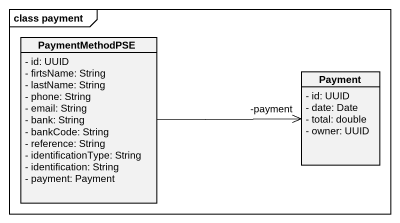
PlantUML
@startuml
mainframe class payment
hide circle
hide empty members
skinparam classAttributeIconSize 0
class PaymentMethodPSE {
  - id: UUID
  - firtsName: String
  - lastName: String
  - phone: String
  - email: String
  - bank: String
  - bankCode: String
  - reference: String
  - identificationType: String
  - identification: String
  - payment: Payment
}
class Payment {
  - id: UUID
  - date: Date
  - total: double
  - owner: UUID
}
PaymentMethodPSE -right-> "-payment" Payment
@enduml
